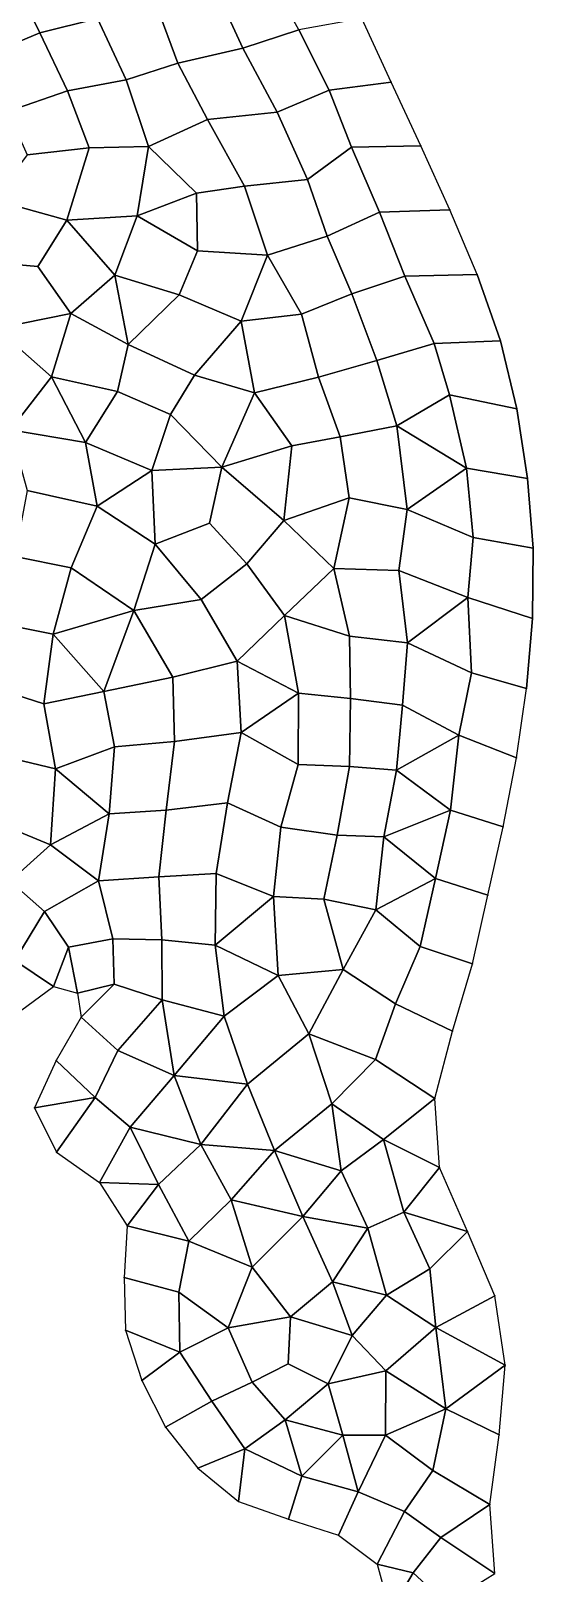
# Model space of a CAD drawing. Extents: x 380707 to 407438, y 6452841 to 6483357.
# Drawn here: x 390979 to 391835, y 6457813 to 6460444 of the extents above; entities that cross this region are included whole.
import ezdxf

# ---------------------------------------------------------------- set-up
doc = ezdxf.new("R2010")
doc.units = 0
for name, color, linetype in [('MESH_BOUND', 25, 'CONTINUOUS'), ('MESH_ELEMS', 18, 'CONTINUOUS'), ('MESH_NDSTRNGS', 17, 'CONTINUOUS'), ('MESH_NODES', 18, 'CONTINUOUS')]:
    doc.layers.add(name, color=color, linetype=linetype)

msp = doc.modelspace()

# ---------------------------------------------------------------- linework, layer by layer
at = {"layer": 'MESH_BOUND', "color": 25}
for points in [[(391592.909, 6460356.01, -0.061), (391542.81, 6460464.76, -0.033)], [(391643.47, 6460247.47, 0.047), (391592.909, 6460356.01, -0.061)], [(391692.747, 6460138.35, 0.093), (391643.47, 6460247.47, 0.047)], [(391739.208, 6460028, 0.324), (391692.747, 6460138.35, 0.093)], [(391778.961, 6459915.12, 1.959), (391739.208, 6460028, 0.324)], [(391807.115, 6459798.83, 1.948), (391778.961, 6459915.12, 1.959)], [(391825.22, 6459680.52, 1.8), (391807.115, 6459798.83, 1.948)], [(391834.794, 6459561.23, 1.878), (391825.22, 6459680.52, 1.8)], [(391833.486, 6459441.57, 1.574), (391834.794, 6459561.23, 1.878)], [(391823.391, 6459322.28, 1.509), (391833.486, 6459441.57, 1.574)], [(391806.61, 6459203.76, 0.817), (391823.391, 6459322.28, 1.509)], [(391783.591, 6459086.27, 0.007), (391806.61, 6459203.76, 0.817)], [(391757.817, 6458969.34, -0.133), (391783.591, 6459086.27, 0.007)], [(391731.384, 6458852.56, -0.072), (391757.817, 6458969.34, -0.133)], [(391697.578, 6458737.72, 0.551), (391731.384, 6458852.56, -0.072)], [(390950.703, 6458764.22, 0.282), (391017.754, 6458813.57, -0.663)], [(391017.754, 6458813.57, -0.663), (391058.3, 6458802.6, 1.248)], [(391058.3, 6458802.6, 1.248), (391064.425, 6458761.4, -0.479)], [(391064.425, 6458761.4, -0.479), (391021.773, 6458687.8, 0.554)], [(391667.132, 6458622.6, 0.682), (391697.578, 6458737.72, 0.551)], [(391021.773, 6458687.8, 0.554), (390985.172, 6458606.91, -0.068)], [(390985.172, 6458606.91, -0.068), (391022.408, 6458531.21, -1.037)], [(391675.085, 6458504.85, 0.939), (391667.132, 6458622.6, 0.682)], [(391022.408, 6458531.21, -1.037), (391095.95, 6458479.34, -0.423)], [(391722.921, 6458396.08, -0.95), (391675.085, 6458504.85, 0.939)], [(391095.95, 6458479.34, -0.423), (391143.031, 6458405.61, -0.675)], [(391143.031, 6458405.61, -0.675), (391137.697, 6458317.46, -0.349)], [(391769.377, 6458285.96, -0.342), (391722.921, 6458396.08, -0.95)], [(391137.697, 6458317.46, -0.349), (391140.432, 6458227.7, -0.244)], [(391787.253, 6458168.08, -0.703), (391769.377, 6458285.96, -0.342)], [(391140.432, 6458227.7, -0.244), (391167.903, 6458142, -0.251)], [(391776.988, 6458048.81, -0.813), (391787.253, 6458168.08, -0.703)], [(391167.903, 6458142, -0.251), (391208.567, 6458062.35, 0.104)], [(391208.567, 6458062.35, 0.104), (391263.35, 6457992.3, -0.13)], [(391761.075, 6457930.15, 1.83), (391776.988, 6458048.81, -0.813)], [(391263.35, 6457992.3, -0.13), (391332.875, 6457935.49, -0.108)], [(391332.875, 6457935.49, -0.108), (391417.723, 6457905.49, -0.19)], [(391769.619, 6457812.63, 2.616), (391761.075, 6457930.15, 1.83)], [(391417.723, 6457905.49, -0.19), (391503.405, 6457878.01, 1.382)], [(391503.405, 6457878.01, 1.382), (391569.168, 6457828.73, 2.028)], [(391569.168, 6457828.73, 2.028), (391590.957, 6457747.07, 2.725)]]:
    msp.add_polyline3d(points, dxfattribs=at)
at = {"layer": 'MESH_ELEMS', "color": 178}
for points in [[(390994.067, 6460440.26, -1.369), (391092.742, 6460465.02, -2.579), (391043.936, 6460566.71, -2.422), (390944.43, 6460541.44, -1.287)], [(391435.429, 6460445.78, -0.553), (391371.811, 6460560.46, -0.453), (391291.629, 6460519.42, -0.988), (391340.288, 6460414.03, -1.245)], [(390944.43, 6460541.44, -1.287), (390854.032, 6460501.33, -1.577), (390899.542, 6460400.34, -1.832), (390994.067, 6460440.26, -1.369)], [(391291.629, 6460519.42, -0.988), (391193.804, 6460485.53, -1.482), (391229.106, 6460388.78, -3.295), (391340.288, 6460414.03, -1.245)], [(391193.804, 6460485.53, -1.482), (391092.742, 6460465.02, -2.579), (391141.499, 6460360.16, -3.37), (391229.106, 6460388.78, -3.295)], [(391092.742, 6460465.02, -2.579), (390994.067, 6460440.26, -1.369), (391041.145, 6460341.44, -2.628), (391141.499, 6460360.16, -3.37)], [(391542.81, 6460464.76, -0.033), (391435.429, 6460445.78, -0.553), (391487.315, 6460342.86, -0.558), (391592.909, 6460356.01, -0.061)], [(390994.067, 6460440.26, -1.369), (390899.542, 6460400.34, -1.832), (390939.761, 6460305.94, -3.389), (391041.145, 6460341.44, -2.628)], [(391487.315, 6460342.86, -0.558), (391435.429, 6460445.78, -0.553), (391340.288, 6460414.03, -1.245), (391398.794, 6460305.27, -1.269)], [(391340.288, 6460414.03, -1.245), (391229.106, 6460388.78, -3.295), (391280.007, 6460292.54, -2.628), (391398.794, 6460305.27, -1.269)], [(391179.211, 6460246.53, -2.647), (391280.007, 6460292.54, -2.628), (391229.106, 6460388.78, -3.295), (391141.499, 6460360.16, -3.37)], [(391141.499, 6460360.16, -3.37), (391041.145, 6460341.44, -2.628), (391078.282, 6460244.36, -3.555), (391179.211, 6460246.53, -2.647)], [(391525.221, 6460245.22, -0.575), (391487.315, 6460342.86, -0.558), (391398.794, 6460305.27, -1.269), (391450.403, 6460190.43, -1.287)], [(391592.909, 6460356.01, -0.061), (391487.315, 6460342.86, -0.558), (391525.221, 6460245.22, -0.575), (391643.47, 6460247.47, 0.047)], [(390972.542, 6460232.23, -4.705), (391078.282, 6460244.36, -3.555), (391041.145, 6460341.44, -2.628), (390939.761, 6460305.94, -3.389)], [(391280.007, 6460292.54, -2.628), (391179.211, 6460246.53, -2.647), (391261.079, 6460166.84, -2.988), (391343.238, 6460178.93, -3.341)], [(391343.238, 6460178.93, -3.341), (391450.403, 6460190.43, -1.287), (391398.794, 6460305.27, -1.269), (391280.007, 6460292.54, -2.628)], [(391040.164, 6460120.73, -6.086), (391078.282, 6460244.36, -3.555), (390972.542, 6460232.23, -4.705), (390914.974, 6460155.51, -5.989)], [(391159.84, 6460128.17, -4.779), (391179.211, 6460246.53, -2.647), (391078.282, 6460244.36, -3.555), (391040.164, 6460120.73, -6.086)], [(391179.211, 6460246.53, -2.647), (391159.84, 6460128.17, -4.779), (391261.079, 6460166.84, -2.988), (391179.211, 6460246.53, -2.647)], [(391573.208, 6460134.27, -0.608), (391525.221, 6460245.22, -0.575), (391450.403, 6460190.43, -1.287), (391483.891, 6460093.66, -1.655)], [(391643.47, 6460247.47, 0.047), (391525.221, 6460245.22, -0.575), (391573.208, 6460134.27, -0.608), (391692.747, 6460138.35, 0.093)], [(391382.406, 6460060.92, -4.665), (391483.891, 6460093.66, -1.655), (391450.403, 6460190.43, -1.287), (391343.238, 6460178.93, -3.341)], [(391262.82, 6460068.32, -3.778), (391261.079, 6460166.84, -2.988), (391159.84, 6460128.17, -4.779), (391262.82, 6460068.32, -3.778)], [(391262.82, 6460068.32, -3.778), (391382.406, 6460060.92, -4.665), (391343.238, 6460178.93, -3.341), (391261.079, 6460166.84, -2.988)], [(390990.948, 6460041.69, -6.563), (391040.164, 6460120.73, -6.086), (390914.974, 6460155.51, -5.989), (390887.295, 6460051.07, -6.172)], [(391483.891, 6460093.66, -1.655), (391526.057, 6459995.29, -2.099), (391616.052, 6460025.34, -0.588), (391573.208, 6460134.27, -0.608)], [(391616.052, 6460025.34, -0.588), (391739.208, 6460028, 0.324), (391692.747, 6460138.35, 0.093), (391573.208, 6460134.27, -0.608)], [(390990.948, 6460041.69, -6.563), (391047.025, 6459961.6, -6.716), (391122.162, 6460027.31, -6.161), (391040.164, 6460120.73, -6.086)], [(391159.84, 6460128.17, -4.779), (391040.164, 6460120.73, -6.086), (391122.162, 6460027.31, -6.161), (391159.84, 6460128.17, -4.779)], [(391231.647, 6459993.29, -5.447), (391262.82, 6460068.32, -3.778), (391159.84, 6460128.17, -4.779), (391122.162, 6460027.31, -6.161)], [(391440.306, 6459960.48, -4.608), (391526.057, 6459995.29, -2.099), (391483.891, 6460093.66, -1.655), (391382.406, 6460060.92, -4.665)], [(391337.153, 6459948.44, -4.596), (391382.406, 6460060.92, -4.665), (391262.82, 6460068.32, -3.778), (391231.647, 6459993.29, -5.447)], [(391337.153, 6459948.44, -4.596), (391440.306, 6459960.48, -4.608), (391382.406, 6460060.92, -4.665), (391337.153, 6459948.44, -4.596)], [(390920.596, 6459935.92, -6.63), (391047.025, 6459961.6, -6.716), (390990.948, 6460041.69, -6.563), (390887.295, 6460051.07, -6.172)], [(391047.025, 6459961.6, -6.716), (391144.984, 6459908.94, -6.456), (391122.162, 6460027.31, -6.161), (391047.025, 6459961.6, -6.716)], [(391231.647, 6459993.29, -5.447), (391122.162, 6460027.31, -6.161), (391144.984, 6459908.94, -6.456), (391231.647, 6459993.29, -5.447)], [(391666.357, 6459910.44, -0.654), (391778.961, 6459915.12, 1.959), (391739.208, 6460028, 0.324), (391616.052, 6460025.34, -0.588)], [(391526.057, 6459995.29, -2.099), (391568.292, 6459881.69, -2.017), (391666.357, 6459910.44, -0.654), (391616.052, 6460025.34, -0.588)], [(391257.69, 6459856.36, -5.863), (391337.153, 6459948.44, -4.596), (391231.647, 6459993.29, -5.447), (391144.984, 6459908.94, -6.456)], [(391468.877, 6459852.9, -2.806), (391568.292, 6459881.69, -2.017), (391526.057, 6459995.29, -2.099), (391440.306, 6459960.48, -4.608)], [(391047.025, 6459961.6, -6.716), (390920.596, 6459935.92, -6.63), (391014.292, 6459853.43, -6.797), (391047.025, 6459961.6, -6.716)], [(391126.285, 6459828.64, -6.588), (391144.984, 6459908.94, -6.456), (391047.025, 6459961.6, -6.716), (391014.292, 6459853.43, -6.797)], [(391257.69, 6459856.36, -5.863), (391360.173, 6459826.47, -5.235), (391337.153, 6459948.44, -4.596), (391257.69, 6459856.36, -5.863)], [(391468.877, 6459852.9, -2.806), (391440.306, 6459960.48, -4.608), (391337.153, 6459948.44, -4.596), (391360.173, 6459826.47, -5.235)], [(391014.292, 6459853.43, -6.797), (390920.596, 6459935.92, -6.63), (390882.969, 6459843.94, -6.884), (390944.38, 6459763.06, -6.873)], [(391126.285, 6459828.64, -6.588), (391216.648, 6459789.28, -6.214), (391257.69, 6459856.36, -5.863), (391144.984, 6459908.94, -6.456)], [(391692.469, 6459822.88, -0.687), (391666.357, 6459910.44, -0.654), (391568.292, 6459881.69, -2.017), (391602.298, 6459769.97, -2.141)], [(391778.961, 6459915.12, 1.959), (391666.357, 6459910.44, -0.654), (391692.469, 6459822.88, -0.687), (391807.115, 6459798.83, 1.948)], [(391568.292, 6459881.69, -2.017), (391468.877, 6459852.9, -2.806), (391505.832, 6459751.45, -2.964), (391602.298, 6459769.97, -2.141)], [(391072.038, 6459741.51, -6.717), (391014.292, 6459853.43, -6.797), (390944.38, 6459763.06, -6.873), (391072.038, 6459741.51, -6.717)], [(391072.038, 6459741.51, -6.717), (391126.285, 6459828.64, -6.588), (391014.292, 6459853.43, -6.797), (391072.038, 6459741.51, -6.717)], [(391216.648, 6459789.28, -6.214), (391304.295, 6459699.75, -5.761), (391360.173, 6459826.47, -5.235), (391257.69, 6459856.36, -5.863)], [(391423.86, 6459736.06, -5.035), (391505.832, 6459751.45, -2.964), (391468.877, 6459852.9, -2.806), (391360.173, 6459826.47, -5.235)], [(391184.84, 6459694.11, -6.201), (391216.648, 6459789.28, -6.214), (391126.285, 6459828.64, -6.588), (391072.038, 6459741.51, -6.717)], [(391304.295, 6459699.75, -5.761), (391423.86, 6459736.06, -5.035), (391360.173, 6459826.47, -5.235), (391304.295, 6459699.75, -5.761)], [(391721.124, 6459697.8, -0.571), (391692.469, 6459822.88, -0.687), (391602.298, 6459769.97, -2.141), (391721.124, 6459697.8, -0.571)], [(391721.124, 6459697.8, -0.571), (391825.22, 6459680.52, 1.8), (391807.115, 6459798.83, 1.948), (391692.469, 6459822.88, -0.687)], [(391216.648, 6459789.28, -6.214), (391184.84, 6459694.11, -6.201), (391304.295, 6459699.75, -5.761), (391216.648, 6459789.28, -6.214)], [(391072.038, 6459741.51, -6.717), (390944.38, 6459763.06, -6.873), (390972.692, 6459659.63, -6.807), (391091.891, 6459632.89, -6.542)], [(391602.298, 6459769.97, -2.141), (391505.832, 6459751.45, -2.964), (391521.222, 6459647.41, -5.249), (391620.261, 6459627.37, -4.389)], [(391602.298, 6459769.97, -2.141), (391620.261, 6459627.37, -4.389), (391721.124, 6459697.8, -0.571), (391602.298, 6459769.97, -2.141)], [(391072.038, 6459741.51, -6.717), (391091.891, 6459632.89, -6.542), (391184.84, 6459694.11, -6.201), (391072.038, 6459741.51, -6.717)], [(391521.222, 6459647.41, -5.249), (391505.832, 6459751.45, -2.964), (391423.86, 6459736.06, -5.035), (391410.196, 6459608.36, -5.294)], [(391304.295, 6459699.75, -5.761), (391410.196, 6459608.36, -5.294), (391423.86, 6459736.06, -5.035), (391304.295, 6459699.75, -5.761)], [(391184.84, 6459694.11, -6.201), (391091.891, 6459632.89, -6.542), (391190.76, 6459568.3, -6.038), (391184.84, 6459694.11, -6.201)], [(391283.462, 6459604.32, -5.727), (391304.295, 6459699.75, -5.761), (391184.84, 6459694.11, -6.201), (391190.76, 6459568.3, -6.038)], [(391410.196, 6459608.36, -5.294), (391304.295, 6459699.75, -5.761), (391283.462, 6459604.32, -5.727), (391346.899, 6459534.86, -5.486)], [(391620.261, 6459627.37, -4.389), (391732.738, 6459579.68, -0.665), (391721.124, 6459697.8, -0.571), (391620.261, 6459627.37, -4.389)], [(391825.22, 6459680.52, 1.8), (391721.124, 6459697.8, -0.571), (391732.738, 6459579.68, -0.665), (391834.794, 6459561.23, 1.878)], [(391047.328, 6459527.65, -6.565), (391091.891, 6459632.89, -6.542), (390972.692, 6459659.63, -6.807), (390951.801, 6459547.27, -6.909)], [(391047.328, 6459527.65, -6.565), (391154.662, 6459454.86, -5.75), (391190.76, 6459568.3, -6.038), (391091.891, 6459632.89, -6.542)], [(391495.206, 6459526.97, -4.875), (391521.222, 6459647.41, -5.249), (391410.196, 6459608.36, -5.294), (391495.206, 6459526.97, -4.875)], [(391521.222, 6459647.41, -5.249), (391495.206, 6459526.97, -4.875), (391605.863, 6459523.24, -4.727), (391620.261, 6459627.37, -4.389)], [(391346.899, 6459534.86, -5.486), (391411.317, 6459446.33, -5.335), (391495.206, 6459526.97, -4.875), (391410.196, 6459608.36, -5.294)], [(391605.863, 6459523.24, -4.727), (391723.55, 6459477.16, -1.211), (391732.738, 6459579.68, -0.665), (391620.261, 6459627.37, -4.389)], [(391268.912, 6459474.03, -5.847), (391346.899, 6459534.86, -5.486), (391283.462, 6459604.32, -5.727), (391190.76, 6459568.3, -6.038)], [(391723.55, 6459477.16, -1.211), (391833.486, 6459441.57, 1.574), (391834.794, 6459561.23, 1.878), (391732.738, 6459579.68, -0.665)], [(391190.76, 6459568.3, -6.038), (391154.662, 6459454.86, -5.75), (391268.912, 6459474.03, -5.847), (391190.76, 6459568.3, -6.038)], [(391016.745, 6459414.94, -5.857), (391047.328, 6459527.65, -6.565), (390951.801, 6459547.27, -6.909), (390905.193, 6459436.7, -6.979)], [(391047.328, 6459527.65, -6.565), (391016.745, 6459414.94, -5.857), (391154.662, 6459454.86, -5.75), (391047.328, 6459527.65, -6.565)], [(391411.317, 6459446.33, -5.335), (391346.899, 6459534.86, -5.486), (391268.912, 6459474.03, -5.847), (391330.387, 6459368.67, -5.759)], [(391495.206, 6459526.97, -4.875), (391411.317, 6459446.33, -5.335), (391521.917, 6459411.19, -4.697), (391495.206, 6459526.97, -4.875)], [(391605.863, 6459523.24, -4.727), (391495.206, 6459526.97, -4.875), (391521.917, 6459411.19, -4.697), (391620.942, 6459399.79, -5.108)], [(391605.863, 6459523.24, -4.727), (391620.942, 6459399.79, -5.108), (391723.55, 6459477.16, -1.211), (391605.863, 6459523.24, -4.727)], [(391220.906, 6459341.35, -5.357), (391330.387, 6459368.67, -5.759), (391268.912, 6459474.03, -5.847), (391154.662, 6459454.86, -5.75)], [(391730.016, 6459348.8, -1.277), (391723.55, 6459477.16, -1.211), (391620.942, 6459399.79, -5.108), (391730.016, 6459348.8, -1.277)], [(391833.486, 6459441.57, 1.574), (391723.55, 6459477.16, -1.211), (391730.016, 6459348.8, -1.277), (391823.391, 6459322.28, 1.509)], [(391154.662, 6459454.86, -5.75), (391016.745, 6459414.94, -5.857), (391103.224, 6459316.77, -3.137), (391154.662, 6459454.86, -5.75)], [(391103.224, 6459316.77, -3.137), (391220.906, 6459341.35, -5.357), (391154.662, 6459454.86, -5.75), (391103.224, 6459316.77, -3.137)], [(390903.209, 6459327.3, -6.679), (391001.093, 6459296.07, -5.216), (391016.745, 6459414.94, -5.857), (390905.193, 6459436.7, -6.979)], [(391435.207, 6459313.9, -5.322), (391411.317, 6459446.33, -5.335), (391330.387, 6459368.67, -5.759), (391435.207, 6459313.9, -5.322)], [(391435.207, 6459313.9, -5.322), (391523.678, 6459305.1, -3.009), (391521.917, 6459411.19, -4.697), (391411.317, 6459446.33, -5.335)], [(391001.093, 6459296.07, -5.216), (391103.224, 6459316.77, -3.137), (391016.745, 6459414.94, -5.857), (391001.093, 6459296.07, -5.216)], [(391523.678, 6459305.1, -3.009), (391612.469, 6459293.81, -5.085), (391620.942, 6459399.79, -5.108), (391521.917, 6459411.19, -4.697)], [(391730.016, 6459348.8, -1.277), (391620.942, 6459399.79, -5.108), (391612.469, 6459293.81, -5.085), (391707.963, 6459242.18, -1.597)], [(391220.906, 6459341.35, -5.357), (391223.494, 6459231.52, -3.093), (391337.397, 6459247.13, -5.893), (391330.387, 6459368.67, -5.759)], [(391435.207, 6459313.9, -5.322), (391330.387, 6459368.67, -5.759), (391337.397, 6459247.13, -5.893), (391435.207, 6459313.9, -5.322)], [(391823.391, 6459322.28, 1.509), (391730.016, 6459348.8, -1.277), (391707.963, 6459242.18, -1.597), (391806.61, 6459203.76, 0.817)], [(391001.093, 6459296.07, -5.216), (390903.209, 6459327.3, -6.679), (390908.876, 6459212.03, -6.339), (391020.957, 6459184.98, -1.937)], [(391121.377, 6459222.3, -1.714), (391103.224, 6459316.77, -3.137), (391001.093, 6459296.07, -5.216), (391020.957, 6459184.98, -1.937)], [(391103.224, 6459316.77, -3.137), (391121.377, 6459222.3, -1.714), (391223.494, 6459231.52, -3.093), (391220.906, 6459341.35, -5.357)], [(391337.397, 6459247.13, -5.893), (391434.528, 6459192.31, -5.212), (391435.207, 6459313.9, -5.322), (391337.397, 6459247.13, -5.893)], [(391523.678, 6459305.1, -3.009), (391435.207, 6459313.9, -5.322), (391434.528, 6459192.31, -5.212), (391521.725, 6459189.25, -4.825)], [(391612.469, 6459293.81, -5.085), (391523.678, 6459305.1, -3.009), (391521.725, 6459189.25, -4.825), (391601.879, 6459182.81, -5.031)], [(391601.879, 6459182.81, -5.031), (391707.963, 6459242.18, -1.597), (391612.469, 6459293.81, -5.085), (391601.879, 6459182.81, -5.031)], [(391314.163, 6459127.07, -5.483), (391337.397, 6459247.13, -5.893), (391223.494, 6459231.52, -3.093), (391209.396, 6459114.69, -5.315)], [(391434.528, 6459192.31, -5.212), (391337.397, 6459247.13, -5.893), (391314.163, 6459127.07, -5.483), (391404.605, 6459085.52, -5.083)], [(391694.222, 6459114.76, -1.495), (391707.963, 6459242.18, -1.597), (391601.879, 6459182.81, -5.031), (391694.222, 6459114.76, -1.495)], [(391806.61, 6459203.76, 0.817), (391707.963, 6459242.18, -1.597), (391694.222, 6459114.76, -1.495), (391783.591, 6459086.27, 0.007)], [(390911.99, 6459096.75, -3.623), (391012.246, 6459055.47, -4.019), (391020.957, 6459184.98, -1.937), (390908.876, 6459212.03, -6.339)], [(391121.377, 6459222.3, -1.714), (391020.957, 6459184.98, -1.937), (391112.569, 6459108.18, -1.26), (391121.377, 6459222.3, -1.714)], [(391209.396, 6459114.69, -5.315), (391223.494, 6459231.52, -3.093), (391121.377, 6459222.3, -1.714), (391112.569, 6459108.18, -1.26)], [(391012.246, 6459055.47, -4.019), (391112.569, 6459108.18, -1.26), (391020.957, 6459184.98, -1.937), (391012.246, 6459055.47, -4.019)], [(391500.686, 6459072.14, -4.751), (391521.725, 6459189.25, -4.825), (391434.528, 6459192.31, -5.212), (391404.605, 6459085.52, -5.083)], [(391580.62, 6459069.1, -4.441), (391601.879, 6459182.81, -5.031), (391521.725, 6459189.25, -4.825), (391500.686, 6459072.14, -4.751)], [(391601.879, 6459182.81, -5.031), (391580.62, 6459069.1, -4.441), (391694.222, 6459114.76, -1.495), (391601.879, 6459182.81, -5.031)], [(391094.133, 6458993.73, -4.753), (391112.569, 6459108.18, -1.26), (391012.246, 6459055.47, -4.019), (391094.133, 6458993.73, -4.753)], [(391196.987, 6459000.78, -5.445), (391209.396, 6459114.69, -5.315), (391112.569, 6459108.18, -1.26), (391094.133, 6458993.73, -4.753)], [(391294.755, 6459006.72, -5.147), (391314.163, 6459127.07, -5.483), (391209.396, 6459114.69, -5.315), (391196.987, 6459000.78, -5.445)], [(391294.755, 6459006.72, -5.147), (391392.61, 6458967.12, -4.779), (391404.605, 6459085.52, -5.083), (391314.163, 6459127.07, -5.483)], [(391580.62, 6459069.1, -4.441), (391668.598, 6458997.74, -1.882), (391694.222, 6459114.76, -1.495), (391580.62, 6459069.1, -4.441)], [(391783.591, 6459086.27, 0.007), (391694.222, 6459114.76, -1.495), (391668.598, 6458997.74, -1.882), (391757.817, 6458969.34, -0.133)], [(391012.246, 6459055.47, -4.019), (390911.99, 6459096.75, -3.623), (390943.59, 6458993.67, -1.386), (391012.246, 6459055.47, -4.019)], [(391477.965, 6458962.77, -3.886), (391500.686, 6459072.14, -4.751), (391404.605, 6459085.52, -5.083), (391392.61, 6458967.12, -4.779)], [(391012.246, 6459055.47, -4.019), (390943.59, 6458993.67, -1.386), (391002.429, 6458941.47, -2.66), (391094.133, 6458993.73, -4.753)], [(391500.686, 6459072.14, -4.751), (391477.965, 6458962.77, -3.886), (391566.972, 6458944.73, -4.641), (391580.62, 6459069.1, -4.441)], [(391580.62, 6459069.1, -4.441), (391566.972, 6458944.73, -4.641), (391668.598, 6458997.74, -1.882), (391580.62, 6459069.1, -4.441)], [(391118.498, 6458895.16, -5.275), (391201.872, 6458893.34, -5.762), (391196.987, 6459000.78, -5.445), (391094.133, 6458993.73, -4.753)], [(391293.144, 6458884.36, -4.362), (391294.755, 6459006.72, -5.147), (391196.987, 6459000.78, -5.445), (391201.872, 6458893.34, -5.762)], [(391293.144, 6458884.36, -4.362), (391392.61, 6458967.12, -4.779), (391294.755, 6459006.72, -5.147), (391293.144, 6458884.36, -4.362)], [(391002.429, 6458941.47, -2.66), (390943.59, 6458993.67, -1.386), (390895.784, 6458913.02, -0.997), (390951.366, 6458858.07, -1.932)], [(391118.498, 6458895.16, -5.275), (391094.133, 6458993.73, -4.753), (391002.429, 6458941.47, -2.66), (391042.984, 6458880.83, -3.148)], [(391642.264, 6458881.87, -4.181), (391668.598, 6458997.74, -1.882), (391566.972, 6458944.73, -4.641), (391642.264, 6458881.87, -4.181)], [(391757.817, 6458969.34, -0.133), (391668.598, 6458997.74, -1.882), (391642.264, 6458881.87, -4.181), (391731.384, 6458852.56, -0.072)], [(391400.127, 6458832.32, -4.571), (391392.61, 6458967.12, -4.779), (391293.144, 6458884.36, -4.362), (391400.127, 6458832.32, -4.571)], [(391477.965, 6458962.77, -3.886), (391392.61, 6458967.12, -4.779), (391400.127, 6458832.32, -4.571), (391510.937, 6458843, -4.453)], [(391510.937, 6458843, -4.453), (391566.972, 6458944.73, -4.641), (391477.965, 6458962.77, -3.886), (391510.937, 6458843, -4.453)], [(390951.366, 6458858.07, -1.932), (391017.754, 6458813.57, -0.663), (391042.984, 6458880.83, -3.148), (391002.429, 6458941.47, -2.66)], [(391642.264, 6458881.87, -4.181), (391566.972, 6458944.73, -4.641), (391510.937, 6458843, -4.453), (391600.368, 6458784.16, -4.109)], [(391120.736, 6458817.69, -3.15), (391118.498, 6458895.16, -5.275), (391042.984, 6458880.83, -3.148), (391058.3, 6458802.6, 1.248)], [(391120.736, 6458817.69, -3.15), (391202.489, 6458791.3, -5.493), (391201.872, 6458893.34, -5.762), (391118.498, 6458895.16, -5.275)], [(391058.3, 6458802.6, 1.248), (391042.984, 6458880.83, -3.148), (391017.754, 6458813.57, -0.663), (391058.3, 6458802.6, 1.248)], [(391202.489, 6458791.3, -5.493), (391308.33, 6458763.15, -4.537), (391293.144, 6458884.36, -4.362), (391201.872, 6458893.34, -5.762)], [(391400.127, 6458832.32, -4.571), (391293.144, 6458884.36, -4.362), (391308.33, 6458763.15, -4.537), (391400.127, 6458832.32, -4.571)], [(391600.368, 6458784.16, -4.109), (391697.578, 6458737.72, 0.551), (391731.384, 6458852.56, -0.072), (391642.264, 6458881.87, -4.181)], [(390951.366, 6458858.07, -1.932), (390950.703, 6458764.22, 0.282), (391017.754, 6458813.57, -0.663), (390951.366, 6458858.07, -1.932)], [(391452.538, 6458733.13, -4.22), (391510.937, 6458843, -4.453), (391400.127, 6458832.32, -4.571), (391452.538, 6458733.13, -4.22)], [(391600.368, 6458784.16, -4.109), (391510.937, 6458843, -4.453), (391452.538, 6458733.13, -4.22), (391566.385, 6458689.51, -2.737)], [(391058.3, 6458802.6, 1.248), (391064.425, 6458761.4, -0.479), (391120.736, 6458817.69, -3.15), (391058.3, 6458802.6, 1.248)], [(391120.736, 6458817.69, -3.15), (391064.425, 6458761.4, -0.479), (391127.355, 6458704.37, -4.986), (391202.489, 6458791.3, -5.493)], [(391452.538, 6458733.13, -4.22), (391400.127, 6458832.32, -4.571), (391308.33, 6458763.15, -4.537), (391348.125, 6458647.35, -4.529)], [(391127.355, 6458704.37, -4.986), (391223.291, 6458661.95, -4.838), (391202.489, 6458791.3, -5.493), (391127.355, 6458704.37, -4.986)], [(391202.489, 6458791.3, -5.493), (391223.291, 6458661.95, -4.838), (391308.33, 6458763.15, -4.537), (391202.489, 6458791.3, -5.493)], [(391223.291, 6458661.95, -4.838), (391348.125, 6458647.35, -4.529), (391308.33, 6458763.15, -4.537), (391223.291, 6458661.95, -4.838)], [(391697.578, 6458737.72, 0.551), (391600.368, 6458784.16, -4.109), (391566.385, 6458689.51, -2.737), (391667.132, 6458622.6, 0.682)], [(391127.355, 6458704.37, -4.986), (391064.425, 6458761.4, -0.479), (391021.773, 6458687.8, 0.554), (391088.761, 6458624.59, -3.471)], [(391348.125, 6458647.35, -4.529), (391393.851, 6458533.87, -4.377), (391491.608, 6458613.47, -3.535), (391452.538, 6458733.13, -4.22)], [(391566.385, 6458689.51, -2.737), (391452.538, 6458733.13, -4.22), (391491.608, 6458613.47, -3.535), (391566.385, 6458689.51, -2.737)], [(391021.773, 6458687.8, 0.554), (390985.172, 6458606.91, -0.068), (391088.761, 6458624.59, -3.471), (391021.773, 6458687.8, 0.554)], [(391088.761, 6458624.59, -3.471), (391147.877, 6458573.58, -4.958), (391223.291, 6458661.95, -4.838), (391127.355, 6458704.37, -4.986)], [(391579.573, 6458552.85, -3.163), (391667.132, 6458622.6, 0.682), (391566.385, 6458689.51, -2.737), (391491.608, 6458613.47, -3.535)], [(391268.47, 6458544.56, -4.508), (391223.291, 6458661.95, -4.838), (391147.877, 6458573.58, -4.958), (391268.47, 6458544.56, -4.508)], [(391223.291, 6458661.95, -4.838), (391268.47, 6458544.56, -4.508), (391348.125, 6458647.35, -4.529), (391223.291, 6458661.95, -4.838)], [(391393.851, 6458533.87, -4.377), (391348.125, 6458647.35, -4.529), (391268.47, 6458544.56, -4.508), (391393.851, 6458533.87, -4.377)], [(391088.761, 6458624.59, -3.471), (390985.172, 6458606.91, -0.068), (391022.408, 6458531.21, -1.037), (391088.761, 6458624.59, -3.471)], [(391022.408, 6458531.21, -1.037), (391095.95, 6458479.34, -0.423), (391147.877, 6458573.58, -4.958), (391088.761, 6458624.59, -3.471)], [(391491.608, 6458613.47, -3.535), (391393.851, 6458533.87, -4.377), (391507.524, 6458499.33, -3.802), (391491.608, 6458613.47, -3.535)], [(391491.608, 6458613.47, -3.535), (391507.524, 6458499.33, -3.802), (391579.573, 6458552.85, -3.163), (391491.608, 6458613.47, -3.535)], [(391667.132, 6458622.6, 0.682), (391579.573, 6458552.85, -3.163), (391675.085, 6458504.85, 0.939), (391667.132, 6458622.6, 0.682)], [(391147.877, 6458573.58, -4.958), (391095.95, 6458479.34, -0.423), (391196.248, 6458475.84, -4.223), (391147.877, 6458573.58, -4.958)], [(391147.877, 6458573.58, -4.958), (391196.248, 6458475.84, -4.223), (391268.47, 6458544.56, -4.508), (391147.877, 6458573.58, -4.958)], [(391614.662, 6458429.09, -4.187), (391579.573, 6458552.85, -3.163), (391507.524, 6458499.33, -3.802), (391553.029, 6458401.49, -4.352)], [(391614.662, 6458429.09, -4.187), (391675.085, 6458504.85, 0.939), (391579.573, 6458552.85, -3.163), (391614.662, 6458429.09, -4.187)], [(391196.248, 6458475.84, -4.223), (391247.868, 6458379.34, -4.322), (391320.288, 6458449.65, -4.301), (391268.47, 6458544.56, -4.508)], [(391393.851, 6458533.87, -4.377), (391268.47, 6458544.56, -4.508), (391320.288, 6458449.65, -4.301), (391393.851, 6458533.87, -4.377)], [(391393.851, 6458533.87, -4.377), (391320.288, 6458449.65, -4.301), (391442.083, 6458421.34, -4.205), (391393.851, 6458533.87, -4.377)], [(391393.851, 6458533.87, -4.377), (391442.083, 6458421.34, -4.205), (391507.524, 6458499.33, -3.802), (391393.851, 6458533.87, -4.377)], [(391614.662, 6458429.09, -4.187), (391722.921, 6458396.08, -0.95), (391675.085, 6458504.85, 0.939), (391614.662, 6458429.09, -4.187)], [(391143.031, 6458405.61, -0.675), (391196.248, 6458475.84, -4.223), (391095.95, 6458479.34, -0.423), (391143.031, 6458405.61, -0.675)], [(391196.248, 6458475.84, -4.223), (391143.031, 6458405.61, -0.675), (391247.868, 6458379.34, -4.322), (391196.248, 6458475.84, -4.223)], [(391553.029, 6458401.49, -4.352), (391507.524, 6458499.33, -3.802), (391442.083, 6458421.34, -4.205), (391553.029, 6458401.49, -4.352)], [(391247.868, 6458379.34, -4.322), (391355.821, 6458335.09, -4.171), (391320.288, 6458449.65, -4.301), (391247.868, 6458379.34, -4.322)], [(391442.083, 6458421.34, -4.205), (391320.288, 6458449.65, -4.301), (391355.821, 6458335.09, -4.171), (391442.083, 6458421.34, -4.205)], [(391355.821, 6458335.09, -4.171), (391421.142, 6458250.57, -4.234), (391493, 6458310, -4.591), (391442.083, 6458421.34, -4.205)], [(391442.083, 6458421.34, -4.205), (391493, 6458310, -4.591), (391553.029, 6458401.49, -4.352), (391442.083, 6458421.34, -4.205)], [(391658.658, 6458332.06, -5.334), (391614.662, 6458429.09, -4.187), (391553.029, 6458401.49, -4.352), (391584.752, 6458287.31, -4.937)], [(391722.921, 6458396.08, -0.95), (391614.662, 6458429.09, -4.187), (391658.658, 6458332.06, -5.334), (391722.921, 6458396.08, -0.95)], [(391137.697, 6458317.46, -0.349), (391230.898, 6458292.18, -4.208), (391247.868, 6458379.34, -4.322), (391143.031, 6458405.61, -0.675)], [(391493, 6458310, -4.591), (391584.752, 6458287.31, -4.937), (391553.029, 6458401.49, -4.352), (391493, 6458310, -4.591)], [(391658.658, 6458332.06, -5.334), (391668.746, 6458232.28, -4.168), (391769.377, 6458285.96, -0.342), (391722.921, 6458396.08, -0.95)], [(391355.821, 6458335.09, -4.171), (391247.868, 6458379.34, -4.322), (391230.898, 6458292.18, -4.208), (391315.158, 6458231.65, -4.227)], [(391230.898, 6458292.18, -4.208), (391137.697, 6458317.46, -0.349), (391140.432, 6458227.7, -0.244), (391232.497, 6458190, -2.488)], [(391355.821, 6458335.09, -4.171), (391315.158, 6458231.65, -4.227), (391421.142, 6458250.57, -4.234), (391355.821, 6458335.09, -4.171)], [(391658.658, 6458332.06, -5.334), (391584.752, 6458287.31, -4.937), (391668.746, 6458232.28, -4.168), (391658.658, 6458332.06, -5.334)], [(391315.158, 6458231.65, -4.227), (391230.898, 6458292.18, -4.208), (391232.497, 6458190, -2.488), (391315.158, 6458231.65, -4.227)], [(391493, 6458310, -4.591), (391421.142, 6458250.57, -4.234), (391526.671, 6458218.5, -4.236), (391493, 6458310, -4.591)], [(391526.671, 6458218.5, -4.236), (391584.752, 6458287.31, -4.937), (391493, 6458310, -4.591), (391526.671, 6458218.5, -4.236)], [(391584.064, 6458157.97, -3.962), (391668.746, 6458232.28, -4.168), (391584.752, 6458287.31, -4.937), (391526.671, 6458218.5, -4.236)], [(391668.746, 6458232.28, -4.168), (391787.253, 6458168.08, -0.703), (391769.377, 6458285.96, -0.342), (391668.746, 6458232.28, -4.168)], [(391315.158, 6458231.65, -4.227), (391356.021, 6458138.67, -3.738), (391417.558, 6458170.25, -3.583), (391421.142, 6458250.57, -4.234)], [(391417.558, 6458170.25, -3.583), (391485.326, 6458135.88, -3.506), (391526.671, 6458218.5, -4.236), (391421.142, 6458250.57, -4.234)], [(391167.903, 6458142, -0.251), (391232.497, 6458190, -2.488), (391140.432, 6458227.7, -0.244), (391167.903, 6458142, -0.251)], [(391287.118, 6458106.49, -0.709), (391356.021, 6458138.67, -3.738), (391315.158, 6458231.65, -4.227), (391232.497, 6458190, -2.488)], [(391584.064, 6458157.97, -3.962), (391526.671, 6458218.5, -4.236), (391485.326, 6458135.88, -3.506), (391584.064, 6458157.97, -3.962)], [(391668.746, 6458232.28, -4.168), (391584.064, 6458157.97, -3.962), (391686.053, 6458093.22, -4.592), (391668.746, 6458232.28, -4.168)], [(391686.053, 6458093.22, -4.592), (391787.253, 6458168.08, -0.703), (391668.746, 6458232.28, -4.168), (391686.053, 6458093.22, -4.592)], [(391167.903, 6458142, -0.251), (391208.567, 6458062.35, 0.104), (391287.118, 6458106.49, -0.709), (391232.497, 6458190, -2.488)], [(391412.334, 6458074.87, -3.527), (391485.326, 6458135.88, -3.506), (391417.558, 6458170.25, -3.583), (391356.021, 6458138.67, -3.738)], [(391787.253, 6458168.08, -0.703), (391686.053, 6458093.22, -4.592), (391776.988, 6458048.81, -0.813), (391787.253, 6458168.08, -0.703)], [(391356.021, 6458138.67, -3.738), (391287.118, 6458106.49, -0.709), (391343.631, 6458025.07, -0.982), (391412.334, 6458074.87, -3.527)], [(391510.66, 6458048.55, -3.529), (391485.326, 6458135.88, -3.506), (391412.334, 6458074.87, -3.527), (391510.66, 6458048.55, -3.529)], [(391583.47, 6458048.71, -4.12), (391584.064, 6458157.97, -3.962), (391485.326, 6458135.88, -3.506), (391510.66, 6458048.55, -3.529)], [(391584.064, 6458157.97, -3.962), (391583.47, 6458048.71, -4.12), (391686.053, 6458093.22, -4.592), (391584.064, 6458157.97, -3.962)], [(391263.35, 6457992.3, -0.13), (391343.631, 6458025.07, -0.982), (391287.118, 6458106.49, -0.709), (391208.567, 6458062.35, 0.104)], [(391583.47, 6458048.71, -4.12), (391663.655, 6457988.5, -4.566), (391686.053, 6458093.22, -4.592), (391583.47, 6458048.71, -4.12)], [(391663.655, 6457988.5, -4.566), (391761.075, 6457930.15, 1.83), (391776.988, 6458048.81, -0.813), (391686.053, 6458093.22, -4.592)], [(391412.334, 6458074.87, -3.527), (391343.631, 6458025.07, -0.982), (391440.6, 6457978.34, -0.877), (391412.334, 6458074.87, -3.527)], [(391412.334, 6458074.87, -3.527), (391440.6, 6457978.34, -0.877), (391510.66, 6458048.55, -3.529), (391412.334, 6458074.87, -3.527)], [(391510.66, 6458048.55, -3.529), (391440.6, 6457978.34, -0.877), (391536.925, 6457951.71, -1.263), (391510.66, 6458048.55, -3.529)], [(391583.47, 6458048.71, -4.12), (391510.66, 6458048.55, -3.529), (391536.925, 6457951.71, -1.263), (391583.47, 6458048.71, -4.12)], [(391536.925, 6457951.71, -1.263), (391615.783, 6457918.14, -4.453), (391663.655, 6457988.5, -4.566), (391583.47, 6458048.71, -4.12)], [(391343.631, 6458025.07, -0.982), (391263.35, 6457992.3, -0.13), (391332.875, 6457935.49, -0.108), (391343.631, 6458025.07, -0.982)], [(391332.875, 6457935.49, -0.108), (391417.723, 6457905.49, -0.19), (391440.6, 6457978.34, -0.877), (391343.631, 6458025.07, -0.982)], [(391440.6, 6457978.34, -0.877), (391417.723, 6457905.49, -0.19), (391503.405, 6457878.01, 1.382), (391536.925, 6457951.71, -1.263)], [(391677.746, 6457874.12, -6.436), (391761.075, 6457930.15, 1.83), (391663.655, 6457988.5, -4.566), (391615.783, 6457918.14, -4.453)], [(391503.405, 6457878.01, 1.382), (391569.168, 6457828.73, 2.028), (391615.783, 6457918.14, -4.453), (391536.925, 6457951.71, -1.263)], [(391677.746, 6457874.12, -6.436), (391769.619, 6457812.63, 2.616), (391761.075, 6457930.15, 1.83), (391677.746, 6457874.12, -6.436)], [(391630.346, 6457813.67, -4.16), (391677.746, 6457874.12, -6.436), (391615.783, 6457918.14, -4.453), (391569.168, 6457828.73, 2.028)], [(391677.746, 6457874.12, -6.436), (391630.346, 6457813.67, -4.16), (391687.387, 6457761.37, -2.263), (391769.619, 6457812.63, 2.616)], [(391569.168, 6457828.73, 2.028), (391590.957, 6457747.07, 2.725), (391630.346, 6457813.67, -4.16), (391569.168, 6457828.73, 2.028)], [(391590.957, 6457747.07, 2.725), (391647.462, 6457698.47, -2.479), (391687.387, 6457761.37, -2.263), (391630.346, 6457813.67, -4.16)]]:
    msp.add_3dface(points, dxfattribs=at)
at = {"layer": 'MESH_NDSTRNGS', "color": 17}
for points in [[(391616.052, 6460025.34, -0.588), (391739.208, 6460028, 0.324)], [(391739.208, 6460028, 0.324), (391778.961, 6459915.12, 1.959)], [(391526.057, 6459995.29, -2.099), (391616.052, 6460025.34, -0.588)], [(391440.306, 6459960.48, -4.608), (391526.057, 6459995.29, -2.099)], [(391257.69, 6459856.36, -5.863), (391337.153, 6459948.44, -4.596)], [(391337.153, 6459948.44, -4.596), (391440.306, 6459960.48, -4.608)], [(391778.961, 6459915.12, 1.959), (391807.115, 6459798.83, 1.948)], [(391216.648, 6459789.28, -6.214), (391257.69, 6459856.36, -5.863)], [(391304.295, 6459699.75, -5.761), (391216.648, 6459789.28, -6.214)], [(391807.115, 6459798.83, 1.948), (391825.22, 6459680.52, 1.8)], [(391283.462, 6459604.32, -5.727), (391304.295, 6459699.75, -5.761)], [(391825.22, 6459680.52, 1.8), (391834.794, 6459561.23, 1.878)], [(391346.899, 6459534.86, -5.486), (391283.462, 6459604.32, -5.727)], [(391834.794, 6459561.23, 1.878), (391833.486, 6459441.57, 1.574)], [(391411.317, 6459446.33, -5.335), (391346.899, 6459534.86, -5.486)], [(391521.917, 6459411.19, -4.697), (391411.317, 6459446.33, -5.335)], [(391833.486, 6459441.57, 1.574), (391823.391, 6459322.28, 1.509)], [(391620.942, 6459399.79, -5.108), (391521.917, 6459411.19, -4.697)], [(391730.016, 6459348.8, -1.277), (391620.942, 6459399.79, -5.108)], [(391823.391, 6459322.28, 1.509), (391730.016, 6459348.8, -1.277)], [(390903.209, 6459327.3, -6.679), (391001.093, 6459296.07, -5.216)], [(391001.093, 6459296.07, -5.216), (391103.224, 6459316.77, -3.137)], [(391103.224, 6459316.77, -3.137), (391121.377, 6459222.3, -1.714)], [(391121.377, 6459222.3, -1.714), (391112.569, 6459108.18, -1.26)], [(391112.569, 6459108.18, -1.26), (391094.133, 6458993.73, -4.753)], [(391002.429, 6458941.47, -2.66), (390943.59, 6458993.67, -1.386)], [(391094.133, 6458993.73, -4.753), (391118.498, 6458895.16, -5.275)], [(391042.984, 6458880.83, -3.148), (391002.429, 6458941.47, -2.66)], [(391118.498, 6458895.16, -5.275), (391120.736, 6458817.69, -3.15)], [(391058.3, 6458802.6, 1.248), (391042.984, 6458880.83, -3.148)], [(391120.736, 6458817.69, -3.15), (391064.425, 6458761.4, -0.479)], [(391566.385, 6458689.51, -2.737), (391600.368, 6458784.16, -4.109)], [(391600.368, 6458784.16, -4.109), (391697.578, 6458737.72, 0.551)], [(391064.425, 6458761.4, -0.479), (391127.355, 6458704.37, -4.986)], [(391348.125, 6458647.35, -4.529), (391452.538, 6458733.13, -4.22)], [(391452.538, 6458733.13, -4.22), (391566.385, 6458689.51, -2.737)], [(391127.355, 6458704.37, -4.986), (391223.291, 6458661.95, -4.838)], [(391223.291, 6458661.95, -4.838), (391348.125, 6458647.35, -4.529)], [(391677.746, 6457874.12, -6.436), (391761.075, 6457930.15, 1.83)], [(391630.346, 6457813.67, -4.16), (391677.746, 6457874.12, -6.436)], [(391569.168, 6457828.73, 2.028), (391630.346, 6457813.67, -4.16)]]:
    msp.add_polyline3d(points, dxfattribs=at)
for p in [(391739.208, 6460028, 0.324), (391616.052, 6460025.34, -0.588), (391526.057, 6459995.29, -2.099), (391337.153, 6459948.44, -4.596), (391440.306, 6459960.48, -4.608), (391778.961, 6459915.12, 1.959), (391257.69, 6459856.36, -5.863), (391216.648, 6459789.28, -6.214), (391807.115, 6459798.83, 1.948), (391304.295, 6459699.75, -5.761), (391825.22, 6459680.52, 1.8), (391283.462, 6459604.32, -5.727), (391834.794, 6459561.23, 1.878), (391346.899, 6459534.86, -5.486), (391411.317, 6459446.33, -5.335), (391833.486, 6459441.57, 1.574), (391521.917, 6459411.19, -4.697), (391620.942, 6459399.79, -5.108), (391730.016, 6459348.8, -1.277), (391103.224, 6459316.77, -3.137), (391823.391, 6459322.28, 1.509), (391823.391, 6459322.28, 1.509), (391001.093, 6459296.07, -5.216), (391121.377, 6459222.3, -1.714), (391112.569, 6459108.18, -1.26), (391094.133, 6458993.73, -4.753), (391002.429, 6458941.47, -2.66), (391118.498, 6458895.16, -5.275), (391042.984, 6458880.83, -3.148), (391120.736, 6458817.69, -3.15), (391058.3, 6458802.6, 1.248), (391600.368, 6458784.16, -4.109), (391064.425, 6458761.4, -0.479), (391064.425, 6458761.4, -0.479), (391697.578, 6458737.72, 0.551), (391452.538, 6458733.13, -4.22), (391127.355, 6458704.37, -4.986), (391566.385, 6458689.51, -2.737), (391223.291, 6458661.95, -4.838), (391348.125, 6458647.35, -4.529), (391761.075, 6457930.15, 1.83), (391677.746, 6457874.12, -6.436), (391569.168, 6457828.73, 2.028), (391630.346, 6457813.67, -4.16)]:
    msp.add_point(p, dxfattribs=at)
at = {"layer": 'MESH_NODES', "color": 18}
for p in [(390994.067, 6460440.26, -1.369), (391340.288, 6460414.03, -1.245), (391229.106, 6460388.78, -3.295), (391141.499, 6460360.16, -3.37), (391487.315, 6460342.86, -0.558), (391592.909, 6460356.01, -0.061), (391041.145, 6460341.44, -2.628), (391280.007, 6460292.54, -2.628), (391398.794, 6460305.27, -1.269), (391078.282, 6460244.36, -3.555), (391179.211, 6460246.53, -2.647), (391525.221, 6460245.22, -0.575), (391643.47, 6460247.47, 0.047), (391450.403, 6460190.43, -1.287), (391261.079, 6460166.84, -2.988), (391343.238, 6460178.93, -3.341), (391573.208, 6460134.27, -0.608), (391692.747, 6460138.35, 0.093), (391040.164, 6460120.73, -6.086), (391159.84, 6460128.17, -4.779), (391483.891, 6460093.66, -1.655), (391262.82, 6460068.32, -3.778), (391382.406, 6460060.92, -4.665), (390990.948, 6460041.69, -6.563), (391122.162, 6460027.31, -6.161), (391739.208, 6460028, 0.324), (391616.052, 6460025.34, -0.588), (391231.647, 6459993.29, -5.447), (391526.057, 6459995.29, -2.099), (391047.025, 6459961.6, -6.716), (391337.153, 6459948.44, -4.596), (391440.306, 6459960.48, -4.608), (391144.984, 6459908.94, -6.456), (391666.357, 6459910.44, -0.654), (391778.961, 6459915.12, 1.959), (391568.292, 6459881.69, -2.017), (391014.292, 6459853.43, -6.797), (391257.69, 6459856.36, -5.863), (391468.877, 6459852.9, -2.806), (391126.285, 6459828.64, -6.588), (391360.173, 6459826.47, -5.235), (391692.469, 6459822.88, -0.687), (391216.648, 6459789.28, -6.214), (391807.115, 6459798.83, 1.948), (391602.298, 6459769.97, -2.141), (391072.038, 6459741.51, -6.717), (391505.832, 6459751.45, -2.964), (391423.86, 6459736.06, -5.035), (391184.84, 6459694.11, -6.201), (391304.295, 6459699.75, -5.761), (391721.124, 6459697.8, -0.571), (391825.22, 6459680.52, 1.8), (391091.891, 6459632.89, -6.542), (391521.222, 6459647.41, -5.249), (391410.196, 6459608.36, -5.294), (391620.261, 6459627.37, -4.389), (391283.462, 6459604.32, -5.727), (391732.738, 6459579.68, -0.665), (391190.76, 6459568.3, -6.038), (391834.794, 6459561.23, 1.878), (391047.328, 6459527.65, -6.565), (391346.899, 6459534.86, -5.486), (391495.206, 6459526.97, -4.875), (391605.863, 6459523.24, -4.727), (391268.912, 6459474.03, -5.847), (391723.55, 6459477.16, -1.211), (391154.662, 6459454.86, -5.75), (391411.317, 6459446.33, -5.335), (391833.486, 6459441.57, 1.574), (391016.745, 6459414.94, -5.857), (391521.917, 6459411.19, -4.697), (391620.942, 6459399.79, -5.108), (391330.387, 6459368.67, -5.759), (391730.016, 6459348.8, -1.277), (391103.224, 6459316.77, -3.137), (391220.906, 6459341.35, -5.357), (391823.391, 6459322.28, 1.509), (391001.093, 6459296.07, -5.216), (391435.207, 6459313.9, -5.322), (391523.678, 6459305.1, -3.009), (391612.469, 6459293.81, -5.085), (391337.397, 6459247.13, -5.893), (391707.963, 6459242.18, -1.597), (391121.377, 6459222.3, -1.714), (391223.494, 6459231.52, -3.093), (391020.957, 6459184.98, -1.937), (391434.528, 6459192.31, -5.212), (391521.725, 6459189.25, -4.825), (391806.61, 6459203.76, 0.817), (391601.879, 6459182.81, -5.031), (391112.569, 6459108.18, -1.26), (391209.396, 6459114.69, -5.315), (391314.163, 6459127.07, -5.483), (391694.222, 6459114.76, -1.495), (391404.605, 6459085.52, -5.083), (391783.591, 6459086.27, 0.007), (391012.246, 6459055.47, -4.019), (391500.686, 6459072.14, -4.751), (391580.62, 6459069.1, -4.441), (391196.987, 6459000.78, -5.445), (391294.755, 6459006.72, -5.147), (391094.133, 6458993.73, -4.753), (391668.598, 6458997.74, -1.882), (391392.61, 6458967.12, -4.779), (391477.965, 6458962.77, -3.886), (391757.817, 6458969.34, -0.133), (391002.429, 6458941.47, -2.66), (391566.972, 6458944.73, -4.641), (391118.498, 6458895.16, -5.275), (391042.984, 6458880.83, -3.148), (391201.872, 6458893.34, -5.762), (391293.144, 6458884.36, -4.362), (391642.264, 6458881.87, -4.181), (391510.937, 6458843, -4.453), (391731.384, 6458852.56, -0.072), (391120.736, 6458817.69, -3.15), (391400.127, 6458832.32, -4.571), (391017.754, 6458813.57, -0.663), (391058.3, 6458802.6, 1.248), (391202.489, 6458791.3, -5.493), (391308.33, 6458763.15, -4.537), (391600.368, 6458784.16, -4.109), (391064.425, 6458761.4, -0.479), (391697.578, 6458737.72, 0.551), (391452.538, 6458733.13, -4.22), (391021.773, 6458687.8, 0.554), (391127.355, 6458704.37, -4.986), (391566.385, 6458689.51, -2.737), (391223.291, 6458661.95, -4.838), (391348.125, 6458647.35, -4.529), (390985.172, 6458606.91, -0.068), (391088.761, 6458624.59, -3.471), (391491.608, 6458613.47, -3.535), (391667.132, 6458622.6, 0.682), (391147.877, 6458573.58, -4.958), (391579.573, 6458552.85, -3.163), (391022.408, 6458531.21, -1.037), (391268.47, 6458544.56, -4.508), (391393.851, 6458533.87, -4.377), (391675.085, 6458504.85, 0.939), (391095.95, 6458479.34, -0.423), (391196.248, 6458475.84, -4.223), (391507.524, 6458499.33, -3.802), (391320.288, 6458449.65, -4.301), (391442.083, 6458421.34, -4.205), (391614.662, 6458429.09, -4.187), (391143.031, 6458405.61, -0.675), (391553.029, 6458401.49, -4.352), (391722.921, 6458396.08, -0.95), (391247.868, 6458379.34, -4.322), (391137.697, 6458317.46, -0.349), (391355.821, 6458335.09, -4.171), (391658.658, 6458332.06, -5.334), (391230.898, 6458292.18, -4.208), (391493, 6458310, -4.591), (391584.752, 6458287.31, -4.937), (391769.377, 6458285.96, -0.342), (391421.142, 6458250.57, -4.234), (391140.432, 6458227.7, -0.244), (391315.158, 6458231.65, -4.227), (391526.671, 6458218.5, -4.236), (391668.746, 6458232.28, -4.168), (391232.497, 6458190, -2.488), (391417.558, 6458170.25, -3.583), (391787.253, 6458168.08, -0.703), (391167.903, 6458142, -0.251), (391356.021, 6458138.67, -3.738), (391485.326, 6458135.88, -3.506), (391584.064, 6458157.97, -3.962), (391287.118, 6458106.49, -0.709), (391686.053, 6458093.22, -4.592), (391208.567, 6458062.35, 0.104), (391412.334, 6458074.87, -3.527), (391510.66, 6458048.55, -3.529), (391583.47, 6458048.71, -4.12), (391776.988, 6458048.81, -0.813), (391343.631, 6458025.07, -0.982), (391263.35, 6457992.3, -0.13), (391440.6, 6457978.34, -0.877), (391663.655, 6457988.5, -4.566), (391536.925, 6457951.71, -1.263), (391332.875, 6457935.49, -0.108), (391761.075, 6457930.15, 1.83), (391417.723, 6457905.49, -0.19), (391615.783, 6457918.14, -4.453), (391503.405, 6457878.01, 1.382), (391677.746, 6457874.12, -6.436), (391569.168, 6457828.73, 2.028), (391630.346, 6457813.67, -4.16)]:
    msp.add_point(p, dxfattribs=at)

doc.saveas('drawing.dxf')
